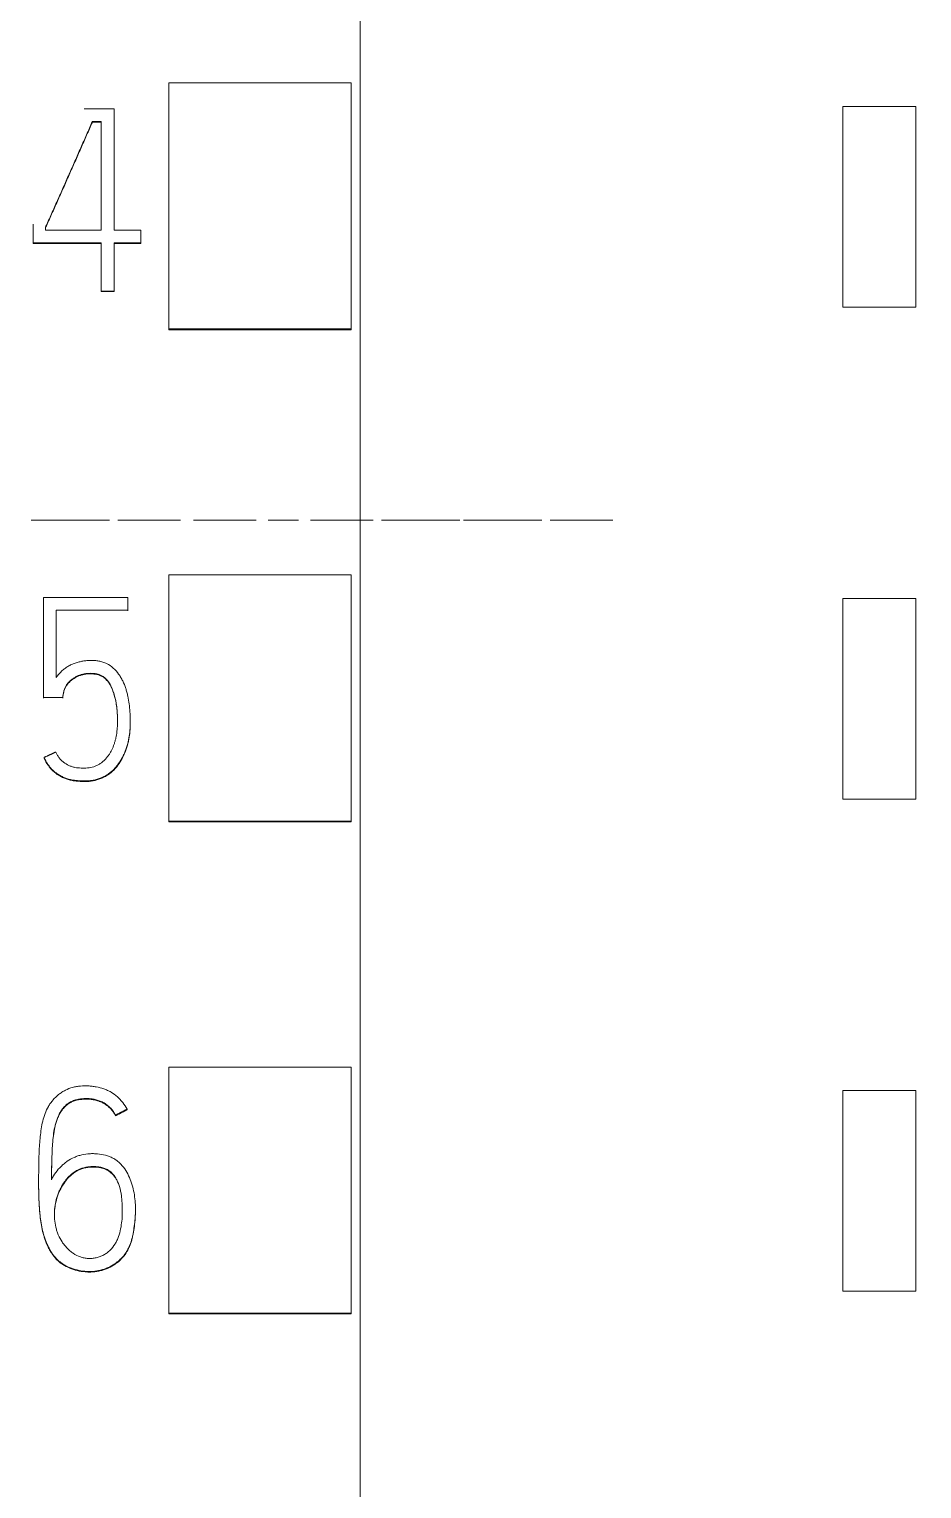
# Model space of a CAD drawing. Header units: millimetres. Extents: x 42151 to 59780, y 37376 to 44547.
# Drawn here: x 48031.39 to 48041.19, y 43211.28 to 43227.3 of the extents above; entities that cross this region are included whole.
import ezdxf

# ---------------------------------------------------------------- set-up
doc = ezdxf.new("R2010")
doc.units = ezdxf.units.MM
doc.set_wipeout_variables(frame=1)
doc.layers.add('000-PI-Oprema', color=30, linetype='Continuous', lineweight=5)
doc.layers.add('SI-ORMAR-Oprema', color=30, linetype='Continuous', lineweight=5)

# ---------------------------------------------------------------- blocks, each defined once
blk = doc.blocks.new('6ES7522-1BL01-0AB0')
blk.add_wipeout([(-17.4, 69.029), (17.4, 69.029), (17.4, -77.971), (-17.4, -77.971)]).dxf.layer = 'SI-ORMAR-Oprema'
at = {"layer": 'SI-ORMAR-Oprema', "linetype": 'Continuous'}
for p, q in [((-13, 54.429), (-13, -54.387)), ((-15.1, -25.21), (-15.1, -22.509)), ((-13.1, -22.509), (-15.1, -22.509)), ((-13.1, -25.21), (-13.1, -22.509)), ((-16.032, -22.797), (-15.702, -22.797)), ((-15.702, -22.797), (-15.702, -24.127)), ((-7.7, -24.971), (-7.7, -22.771)), ((-7.7, -22.771), (-6.9, -22.771)), ((-6.9, -22.771), (-6.9, -24.971)), ((-15.94, -22.935), (-15.94, -22.941)), ((-15.843, -22.935), (-15.94, -22.935)), ((-15.94, -22.941), (-15.843, -22.941)), ((-15.843, -24.127), (-15.843, -22.935)), ((-16.592, -24.266), (-16.592, -24.061)), ((-16.454, -24.091), (-16.454, -24.127)), ((-16.454, -24.127), (-15.843, -24.127)), ((-15.702, -24.127), (-15.408, -24.127)), ((-15.408, -24.127), (-15.408, -24.266)), ((-16.592, -24.266), (-16.592, -24.272)), ((-15.843, -24.266), (-16.592, -24.266)), ((-16.592, -24.272), (-15.843, -24.272)), ((-15.843, -24.796), (-15.843, -24.266)), ((-15.702, -24.266), (-15.702, -24.796)), ((-15.408, -24.266), (-15.702, -24.266)), ((-15.702, -24.272), (-15.408, -24.272)), ((-15.408, -24.266), (-15.408, -24.272)), ((-15.843, -24.796), (-15.843, -24.802)), ((-15.702, -24.796), (-15.843, -24.796)), ((-15.843, -24.802), (-15.702, -24.802)), ((-15.702, -24.796), (-15.702, -24.802)), ((-6.9, -24.971), (-7.7, -24.971)), ((-15.1, -25.222), (-15.1, -25.21)), ((-13.1, -25.21), (-15.1, -25.21)), ((-13.1, -25.222), (-15.1, -25.222)), ((-13.1, -25.222), (-13.1, -25.21)), ((-15.1, -30.612), (-15.1, -27.911)), ((-13.1, -27.911), (-15.1, -27.911)), ((-13.1, -30.612), (-13.1, -27.911)), ((-16.476, -28.159), (-16.476, -29.257)), ((-15.552, -28.159), (-16.476, -28.159)), ((-15.552, -28.297), (-15.552, -28.159)), ((-7.7, -30.371), (-7.7, -28.171)), ((-7.7, -28.171), (-6.9, -28.171)), ((-6.9, -28.171), (-6.9, -30.371)), ((-16.337, -29.035), (-16.337, -28.297)), ((-16.337, -28.297), (-15.552, -28.297)), ((-15.552, -28.297), (-15.552, -28.304)), ((-16.476, -29.257), (-16.476, -29.263)), ((-16.476, -29.257), (-16.265, -29.257)), ((-16.265, -29.257), (-16.265, -29.263)), ((-15.524, -29.522), (-15.524, -29.516)), ((-16.47, -29.914), (-16.47, -29.921)), ((-6.9, -30.371), (-7.7, -30.371)), ((-15.1, -30.622), (-15.1, -30.612)), ((-13.1, -30.612), (-15.1, -30.612)), ((-13.1, -30.622), (-15.1, -30.622)), ((-13.1, -30.622), (-13.1, -30.612)), ((-15.1, -36.014), (-15.1, -33.312)), ((-13.1, -33.312), (-15.1, -33.312)), ((-13.1, -36.014), (-13.1, -33.312)), ((-7.7, -33.571), (-6.9, -33.571)), ((-7.7, -35.771), (-7.7, -33.571)), ((-6.9, -33.571), (-6.9, -35.771)), ((-15.559, -33.774), (-15.559, -33.781)), ((-15.687, -33.841), (-15.687, -33.847)), ((-16.53, -34.581), (-16.53, -34.587)), ((-15.467, -34.881), (-15.467, -34.875)), ((-6.9, -35.771), (-7.7, -35.771)), ((-15.1, -36.022), (-15.1, -36.014)), ((-13.1, -36.014), (-15.1, -36.014)), ((-13.1, -36.022), (-15.1, -36.022)), ((-13.1, -36.022), (-13.1, -36.014))]:
    blk.add_line(p, q, dxfattribs=at)
for points, knots in [([(-15.94, -22.935), (-15.951, -22.959), (-15.961, -22.984), (-15.983, -23.032), (-15.993, -23.056), (-16.025, -23.128), (-16.046, -23.176), (-16.089, -23.273), (-16.11, -23.321), (-16.153, -23.418), (-16.174, -23.466), (-16.217, -23.562), (-16.238, -23.61), (-16.281, -23.706), (-16.303, -23.755), (-16.345, -23.851), (-16.367, -23.899), (-16.399, -23.971), (-16.41, -23.995), (-16.426, -24.031), (-16.432, -24.043), (-16.442, -24.067), (-16.448, -24.079), (-16.454, -24.091)], [0, 0, 0, 0, 0.0625, 0.0625, 0.125, 0.125, 0.25, 0.25, 0.375, 0.375, 0.5, 0.5, 0.625, 0.625, 0.75, 0.75, 0.875, 0.875, 0.9375, 0.9375, 0.96875, 0.96875, 1, 1, 1, 1]), ([(-16.454, -24.098), (-16.448, -24.086), (-16.442, -24.074), (-16.432, -24.05), (-16.426, -24.038), (-16.41, -24.001), (-16.399, -23.977), (-16.367, -23.905), (-16.345, -23.857), (-16.303, -23.761), (-16.281, -23.713), (-16.238, -23.616), (-16.217, -23.568), (-16.174, -23.472), (-16.153, -23.424), (-16.11, -23.327), (-16.089, -23.279), (-16.046, -23.183), (-16.025, -23.134), (-15.993, -23.062), (-15.983, -23.038), (-15.961, -22.99), (-15.951, -22.966), (-15.94, -22.941)], [0, 0, 0, 0, 0.03125, 0.03125, 0.0625, 0.0625, 0.125, 0.125, 0.25, 0.25, 0.375, 0.375, 0.5, 0.5, 0.625, 0.625, 0.75, 0.75, 0.875, 0.875, 0.9375, 0.9375, 1, 1, 1, 1]), ([(-16.374, -27.311), (-16.25, -27.311), (-16.125, -27.311), (-16.001, -27.311), (-15.96, -27.311), (-15.919, -27.311), (-15.878, -27.311), (-15.837, -27.311), (-15.795, -27.311), (-15.753, -27.311), (-15.873, -27.311), (-15.993, -27.311), (-16.112, -27.311), (-16.161, -27.311), (-16.209, -27.311), (-16.258, -27.311), (-16.377, -27.311), (-16.495, -27.311), (-16.614, -27.311), (-16.575, -27.311), (-16.536, -27.311), (-16.497, -27.311), (-16.456, -27.311), (-16.415, -27.311), (-16.374, -27.311)], [0, 0, 0, 0, 0.102754, 0.102754, 0.102754, 0.205071, 0.205071, 0.205071, 0.239517, 0.239517, 0.239517, 0.532428, 0.532428, 0.532428, 0.572713, 0.572713, 0.572713, 0.865353, 0.865353, 0.865353, 0.897683, 0.897683, 0.897683, 1, 1, 1, 1]), ([(-16.125, -27.311), (-16.095, -27.311), (-16.066, -27.311), (-16.036, -27.311), (-16.137, -27.311), (-16.238, -27.311), (-16.339, -27.311), (-16.309, -27.311), (-16.278, -27.311), (-16.223, -27.311), (-16.203, -27.311), (-16.186, -27.311), (-16.168, -27.311), (-16.147, -27.311), (-16.125, -27.311)], [0, 0, 0, 0, 0.214674, 0.214674, 0.214674, 0.449143, 0.449143, 0.449143, 0.663766, 0.663766, 0.840009, 0.840009, 0.840009, 1, 1, 1, 1]), ([(-15.058, -27.311), (-15.116, -27.311), (-15.202, -27.311), (-15.547, -27.311), (-15.662, -27.311), (-15.662, -27.311), (-15.634, -27.311), (-15.521, -27.311), (-15.434, -27.311), (-15.189, -27.311), (-15.096, -27.311), (-14.995, -27.311), (-14.974, -27.311), (-14.974, -27.311), (-15.002, -27.311), (-15.058, -27.311)], [0, 0, 0, 0, 0.124815, 0.124815, 0.371879, 0.371879, 0.499452, 0.499452, 0.627025, 0.627025, 0.768837, 0.768837, 0.877113, 0.877113, 1, 1, 1, 1]), ([(-15.505, -27.311), (-15.468, -27.311), (-15.406, -27.311), (-15.237, -27.311), (-15.178, -27.311), (-15.108, -27.311), (-15.091, -27.311), (-15.091, -27.311), (-15.104, -27.311), (-15.168, -27.311), (-15.23, -27.311), (-15.398, -27.311), (-15.458, -27.311), (-15.528, -27.311), (-15.545, -27.311), (-15.545, -27.311), (-15.532, -27.311), (-15.505, -27.311)], [0, 0, 0, 0, 0.148649, 0.148649, 0.283946, 0.283946, 0.397779, 0.397779, 0.501147, 0.501147, 0.64939, 0.64939, 0.785131, 0.785131, 0.900096, 0.900096, 1, 1, 1, 1]), ([(-14.226, -27.311), (-14.283, -27.311), (-14.369, -27.311), (-14.714, -27.311), (-14.829, -27.311), (-14.829, -27.311), (-14.801, -27.311), (-14.688, -27.311), (-14.602, -27.311), (-14.356, -27.311), (-14.263, -27.311), (-14.162, -27.311), (-14.141, -27.311), (-14.141, -27.311), (-14.169, -27.311), (-14.226, -27.311)], [0, 0, 0, 0, 0.124815, 0.124815, 0.371879, 0.371879, 0.499452, 0.499452, 0.627025, 0.627025, 0.768837, 0.768837, 0.877113, 0.877113, 1, 1, 1, 1]), ([(-14.672, -27.311), (-14.636, -27.311), (-14.573, -27.311), (-14.404, -27.311), (-14.345, -27.311), (-14.275, -27.311), (-14.258, -27.311), (-14.258, -27.311), (-14.271, -27.311), (-14.335, -27.311), (-14.397, -27.311), (-14.566, -27.311), (-14.625, -27.311), (-14.695, -27.311), (-14.712, -27.311), (-14.712, -27.311), (-14.699, -27.311), (-14.672, -27.311)], [0, 0, 0, 0, 0.148649, 0.148649, 0.283946, 0.283946, 0.397779, 0.397779, 0.501147, 0.501147, 0.64939, 0.64939, 0.785131, 0.785131, 0.900096, 0.900096, 1, 1, 1, 1]), ([(-14.01, -27.311), (-14.01, -27.311), (-14.01, -27.311), (-14.01, -27.311), (-13.899, -27.311), (-13.788, -27.311), (-13.677, -27.311), (-13.677, -27.311), (-13.677, -27.311), (-13.677, -27.311), (-13.788, -27.311), (-13.899, -27.311), (-14.01, -27.311)], [0, 0, 0, 0, 0.104454, 0.104454, 0.104454, 0.5, 0.5, 0.5, 0.604454, 0.604454, 0.604454, 1, 1, 1, 1]), ([(-12.943, -27.311), (-13, -27.311), (-13.086, -27.311), (-13.432, -27.311), (-13.547, -27.311), (-13.547, -27.311), (-13.518, -27.311), (-13.406, -27.311), (-13.319, -27.311), (-13.074, -27.311), (-12.981, -27.311), (-12.88, -27.311), (-12.859, -27.311), (-12.859, -27.311), (-12.887, -27.311), (-12.943, -27.311)], [0, 0, 0, 0, 0.124815, 0.124815, 0.371879, 0.371879, 0.499452, 0.499452, 0.627025, 0.627025, 0.768837, 0.768837, 0.877113, 0.877113, 1, 1, 1, 1]), ([(-13.39, -27.311), (-13.353, -27.311), (-13.291, -27.311), (-13.122, -27.311), (-13.063, -27.311), (-12.992, -27.311), (-12.976, -27.311), (-12.976, -27.311), (-12.989, -27.311), (-13.053, -27.311), (-13.115, -27.311), (-13.283, -27.311), (-13.343, -27.311), (-13.413, -27.311), (-13.429, -27.311), (-13.429, -27.311), (-13.416, -27.311), (-13.39, -27.311)], [0, 0, 0, 0, 0.148649, 0.148649, 0.283946, 0.283946, 0.397779, 0.397779, 0.501147, 0.501147, 0.64939, 0.64939, 0.785131, 0.785131, 0.900096, 0.900096, 1, 1, 1, 1]), ([(-12.526, -27.311), (-12.401, -27.311), (-12.277, -27.311), (-12.153, -27.311), (-12.112, -27.311), (-12.071, -27.311), (-12.03, -27.311), (-11.988, -27.311), (-11.947, -27.311), (-11.905, -27.311), (-12.025, -27.311), (-12.144, -27.311), (-12.264, -27.311), (-12.312, -27.311), (-12.361, -27.311), (-12.41, -27.311), (-12.528, -27.311), (-12.647, -27.311), (-12.766, -27.311), (-12.727, -27.311), (-12.687, -27.311), (-12.648, -27.311), (-12.607, -27.311), (-12.566, -27.311), (-12.526, -27.311)], [0, 0, 0, 0, 0.102754, 0.102754, 0.102754, 0.205071, 0.205071, 0.205071, 0.239517, 0.239517, 0.239517, 0.532428, 0.532428, 0.532428, 0.572713, 0.572713, 0.572713, 0.865353, 0.865353, 0.865353, 0.897683, 0.897683, 0.897683, 1, 1, 1, 1]), ([(-12.277, -27.311), (-12.247, -27.311), (-12.217, -27.311), (-12.188, -27.311), (-12.289, -27.311), (-12.39, -27.311), (-12.491, -27.311), (-12.461, -27.311), (-12.43, -27.311), (-12.375, -27.311), (-12.355, -27.311), (-12.338, -27.311), (-12.319, -27.311), (-12.299, -27.311), (-12.277, -27.311)], [0, 0, 0, 0, 0.214674, 0.214674, 0.214674, 0.449143, 0.449143, 0.449143, 0.663766, 0.663766, 0.840009, 0.840009, 0.840009, 1, 1, 1, 1]), ([(-11.625, -27.311), (-11.501, -27.311), (-11.377, -27.311), (-11.252, -27.311), (-11.211, -27.311), (-11.171, -27.311), (-11.13, -27.311), (-11.088, -27.311), (-11.046, -27.311), (-11.005, -27.311), (-11.124, -27.311), (-11.244, -27.311), (-11.363, -27.311), (-11.412, -27.311), (-11.461, -27.311), (-11.509, -27.311), (-11.628, -27.311), (-11.747, -27.311), (-11.865, -27.311), (-11.826, -27.311), (-11.787, -27.311), (-11.748, -27.311), (-11.707, -27.311), (-11.666, -27.311), (-11.625, -27.311)], [0, 0, 0, 0, 0.102754, 0.102754, 0.102754, 0.205071, 0.205071, 0.205071, 0.239517, 0.239517, 0.239517, 0.532428, 0.532428, 0.532428, 0.572713, 0.572713, 0.572713, 0.865353, 0.865353, 0.865353, 0.897683, 0.897683, 0.897683, 1, 1, 1, 1]), ([(-11.376, -27.311), (-11.346, -27.311), (-11.317, -27.311), (-11.287, -27.311), (-11.388, -27.311), (-11.489, -27.311), (-11.59, -27.311), (-11.56, -27.311), (-11.53, -27.311), (-11.474, -27.311), (-11.454, -27.311), (-11.437, -27.311), (-11.419, -27.311), (-11.398, -27.311), (-11.376, -27.311)], [0, 0, 0, 0, 0.214674, 0.214674, 0.214674, 0.449143, 0.449143, 0.449143, 0.663766, 0.663766, 0.840009, 0.840009, 0.840009, 1, 1, 1, 1]), ([(-10.31, -27.311), (-10.367, -27.311), (-10.453, -27.311), (-10.798, -27.311), (-10.913, -27.311), (-10.913, -27.311), (-10.885, -27.311), (-10.772, -27.311), (-10.685, -27.311), (-10.44, -27.311), (-10.347, -27.311), (-10.246, -27.311), (-10.225, -27.311), (-10.225, -27.311), (-10.253, -27.311), (-10.31, -27.311)], [0, 0, 0, 0, 0.124815, 0.124815, 0.371879, 0.371879, 0.499452, 0.499452, 0.627025, 0.627025, 0.768837, 0.768837, 0.877113, 0.877113, 1, 1, 1, 1]), ([(-10.756, -27.311), (-10.72, -27.311), (-10.657, -27.311), (-10.488, -27.311), (-10.429, -27.311), (-10.359, -27.311), (-10.342, -27.311), (-10.342, -27.311), (-10.355, -27.311), (-10.419, -27.311), (-10.481, -27.311), (-10.65, -27.311), (-10.709, -27.311), (-10.779, -27.311), (-10.796, -27.311), (-10.796, -27.311), (-10.783, -27.311), (-10.756, -27.311)], [0, 0, 0, 0, 0.148649, 0.148649, 0.283946, 0.283946, 0.397779, 0.397779, 0.501147, 0.501147, 0.64939, 0.64939, 0.785131, 0.785131, 0.900096, 0.900096, 1, 1, 1, 1]), ([(-16.47, -29.914), (-16.458, -29.941), (-16.444, -29.966), (-16.42, -30.002), (-16.412, -30.014), (-16.393, -30.036), (-16.382, -30.047), (-16.361, -30.067), (-16.35, -30.076), (-16.327, -30.093), (-16.315, -30.101), (-16.29, -30.116), (-16.277, -30.123), (-16.25, -30.135), (-16.237, -30.14), (-16.209, -30.15), (-16.195, -30.154), (-16.167, -30.161), (-16.152, -30.163), (-16.123, -30.167), (-16.109, -30.169), (-16.087, -30.17), (-16.08, -30.17), (-16.065, -30.171), (-16.058, -30.171), (-16.036, -30.172), (-16.021, -30.172), (-15.992, -30.172), (-15.977, -30.171), (-15.948, -30.167), (-15.934, -30.165), (-15.905, -30.159), (-15.89, -30.155), (-15.849, -30.141), (-15.822, -30.129), (-15.783, -30.107), (-15.771, -30.1), (-15.747, -30.082), (-15.736, -30.073), (-15.714, -30.054), (-15.703, -30.044), (-15.683, -30.022), (-15.673, -30.011), (-15.647, -29.976), (-15.631, -29.951), (-15.61, -29.913), (-15.603, -29.9), (-15.591, -29.873), (-15.585, -29.86), (-15.569, -29.819), (-15.56, -29.791), (-15.545, -29.734), (-15.539, -29.706), (-15.533, -29.663), (-15.531, -29.648), (-15.528, -29.619), (-15.527, -29.604), (-15.524, -29.56), (-15.524, -29.531), (-15.525, -29.473), (-15.527, -29.414), (-15.532, -29.356), (-15.54, -29.299), (-15.545, -29.27), (-15.554, -29.227), (-15.558, -29.212), (-15.565, -29.184), (-15.57, -29.17), (-15.583, -29.128), (-15.594, -29.101), (-15.614, -29.061), (-15.621, -29.048), (-15.635, -29.022), (-15.643, -29.01), (-15.669, -28.975), (-15.688, -28.953), (-15.733, -28.913), (-15.757, -28.897), (-15.797, -28.877), (-15.811, -28.872), (-15.839, -28.863), (-15.853, -28.859), (-15.882, -28.854), (-15.897, -28.852), (-15.926, -28.85), (-15.941, -28.849), (-15.971, -28.85), (-15.985, -28.85), (-16.014, -28.853), (-16.029, -28.854), (-16.058, -28.859), (-16.072, -28.862), (-16.101, -28.869), (-16.115, -28.873), (-16.143, -28.883), (-16.157, -28.888), (-16.183, -28.901), (-16.196, -28.908), (-16.221, -28.923), (-16.234, -28.931), (-16.257, -28.949), (-16.268, -28.959), (-16.29, -28.979), (-16.3, -28.989), (-16.319, -29.011), (-16.329, -29.023), (-16.337, -29.035)], [0, 0, 0, 0, 0.03125, 0.03125, 0.046875, 0.046875, 0.0625, 0.0625, 0.078125, 0.078125, 0.09375, 0.09375, 0.109375, 0.109375, 0.125, 0.125, 0.140625, 0.140625, 0.15625, 0.15625, 0.171875, 0.171875, 0.179688, 0.179688, 0.1875, 0.1875, 0.203125, 0.203125, 0.21875, 0.21875, 0.234375, 0.234375, 0.25, 0.25, 0.28125, 0.28125, 0.296875, 0.296875, 0.3125, 0.3125, 0.328125, 0.328125, 0.34375, 0.34375, 0.375, 0.375, 0.390625, 0.390625, 0.40625, 0.40625, 0.4375, 0.4375, 0.46875, 0.46875, 0.484375, 0.484375, 0.5, 0.5, 0.53125, 0.53125, 0.5625, 0.59375, 0.59375, 0.625, 0.625, 0.640625, 0.640625, 0.65625, 0.65625, 0.6875, 0.6875, 0.703125, 0.703125, 0.71875, 0.71875, 0.75, 0.75, 0.78125, 0.78125, 0.796875, 0.796875, 0.8125, 0.8125, 0.828125, 0.828125, 0.84375, 0.84375, 0.859375, 0.859375, 0.875, 0.875, 0.890625, 0.890625, 0.90625, 0.90625, 0.921875, 0.921875, 0.9375, 0.9375, 0.953125, 0.953125, 0.96875, 0.96875, 0.984375, 0.984375, 1, 1, 1, 1]), ([(-16.265, -29.257), (-16.264, -29.234), (-16.261, -29.211), (-16.252, -29.177), (-16.248, -29.166), (-16.239, -29.145), (-16.234, -29.135), (-16.222, -29.115), (-16.215, -29.106), (-16.2, -29.088), (-16.192, -29.08), (-16.175, -29.065), (-16.166, -29.057), (-16.147, -29.044), (-16.137, -29.037), (-16.117, -29.026), (-16.107, -29.021), (-16.086, -29.012), (-16.075, -29.008), (-16.041, -28.998), (-16.019, -28.994), (-15.984, -28.991), (-15.972, -28.991), (-15.949, -28.991), (-15.938, -28.991), (-15.915, -28.993), (-15.903, -28.995), (-15.886, -28.999), (-15.881, -29), (-15.87, -29.003), (-15.864, -29.005), (-15.848, -29.011), (-15.837, -29.016), (-15.818, -29.028), (-15.808, -29.035), (-15.791, -29.051), (-15.783, -29.059), (-15.768, -29.077), (-15.762, -29.087), (-15.743, -29.116), (-15.733, -29.137), (-15.715, -29.179), (-15.707, -29.201), (-15.688, -29.268), (-15.679, -29.312), (-15.67, -29.381), (-15.668, -29.404), (-15.665, -29.45), (-15.664, -29.473), (-15.663, -29.542), (-15.665, -29.587), (-15.674, -29.656), (-15.677, -29.678), (-15.685, -29.712), (-15.688, -29.723), (-15.694, -29.746), (-15.697, -29.757), (-15.708, -29.79), (-15.717, -29.811), (-15.733, -29.842), (-15.738, -29.852), (-15.75, -29.872), (-15.756, -29.882), (-15.777, -29.91), (-15.791, -29.928), (-15.816, -29.952), (-15.825, -29.96), (-15.843, -29.974), (-15.853, -29.981), (-15.872, -29.993), (-15.882, -29.999), (-15.904, -30.008), (-15.914, -30.012), (-15.948, -30.023), (-15.971, -30.027), (-16.005, -30.03), (-16.017, -30.031), (-16.04, -30.031), (-16.052, -30.031), (-16.087, -30.03), (-16.11, -30.028), (-16.143, -30.021), (-16.155, -30.018), (-16.177, -30.011), (-16.188, -30.006), (-16.22, -29.992), (-16.239, -29.98), (-16.267, -29.958), (-16.276, -29.951), (-16.292, -29.934), (-16.308, -29.917), (-16.32, -29.897), (-16.332, -29.877), (-16.338, -29.867), (-16.343, -29.856)], [0, 0, 0, 0, 0.03125, 0.03125, 0.046875, 0.046875, 0.0625, 0.0625, 0.078125, 0.078125, 0.09375, 0.09375, 0.109375, 0.109375, 0.125, 0.125, 0.140625, 0.140625, 0.15625, 0.15625, 0.1875, 0.1875, 0.203125, 0.203125, 0.21875, 0.21875, 0.234375, 0.234375, 0.242187, 0.242187, 0.25, 0.25, 0.265625, 0.265625, 0.28125, 0.28125, 0.296875, 0.296875, 0.3125, 0.3125, 0.34375, 0.34375, 0.375, 0.375, 0.4375, 0.4375, 0.46875, 0.46875, 0.5, 0.5, 0.5625, 0.5625, 0.59375, 0.59375, 0.609375, 0.609375, 0.625, 0.625, 0.65625, 0.65625, 0.671875, 0.671875, 0.6875, 0.6875, 0.71875, 0.71875, 0.734375, 0.734375, 0.75, 0.75, 0.765625, 0.765625, 0.78125, 0.78125, 0.8125, 0.8125, 0.828125, 0.828125, 0.84375, 0.84375, 0.875, 0.875, 0.890625, 0.890625, 0.90625, 0.90625, 0.9375, 0.9375, 0.953125, 0.953125, 0.96875, 0.984375, 0.984375, 1, 1, 1, 1]), ([(-15.664, -29.52), (-15.664, -29.515), (-15.664, -29.509), (-15.664, -29.48), (-15.665, -29.457), (-15.668, -29.411), (-15.67, -29.389), (-15.676, -29.343), (-15.679, -29.32), (-15.688, -29.275), (-15.694, -29.252), (-15.704, -29.219), (-15.708, -29.208), (-15.715, -29.186), (-15.719, -29.175), (-15.733, -29.143), (-15.743, -29.123), (-15.761, -29.093), (-15.768, -29.084), (-15.783, -29.066), (-15.791, -29.057), (-15.808, -29.042), (-15.817, -29.035), (-15.837, -29.023), (-15.847, -29.018), (-15.869, -29.009), (-15.88, -29.006), (-15.903, -29.001), (-15.914, -29), (-15.937, -28.997), (-15.949, -28.997), (-15.972, -28.997), (-15.983, -28.997), (-16.007, -28.999), (-16.018, -29.001), (-16.041, -29.005), (-16.063, -29.01), (-16.085, -29.018), (-16.106, -29.027), (-16.117, -29.032), (-16.147, -29.049), (-16.166, -29.062), (-16.191, -29.086), (-16.199, -29.094), (-16.214, -29.112), (-16.221, -29.121), (-16.234, -29.141), (-16.239, -29.151), (-16.248, -29.172), (-16.252, -29.183), (-16.258, -29.206), (-16.26, -29.217), (-16.263, -29.24), (-16.264, -29.252), (-16.265, -29.263)], [0, 0, 0, 0, 0.015899, 0.015899, 0.077406, 0.077406, 0.138912, 0.138912, 0.200418, 0.200418, 0.261925, 0.261925, 0.292678, 0.292678, 0.323431, 0.323431, 0.384937, 0.384937, 0.41569, 0.41569, 0.446443, 0.446443, 0.477197, 0.477197, 0.50795, 0.50795, 0.538703, 0.538703, 0.569456, 0.569456, 0.600209, 0.600209, 0.630962, 0.630962, 0.661715, 0.661715, 0.692469, 0.723222, 0.723222, 0.753975, 0.753975, 0.815481, 0.815481, 0.846234, 0.846234, 0.876987, 0.876987, 0.907741, 0.907741, 0.938494, 0.938494, 0.969247, 0.969247, 1, 1, 1, 1]), ([(-15.524, -29.522), (-15.524, -29.544), (-15.525, -29.565), (-15.527, -29.616), (-15.529, -29.645), (-15.535, -29.688), (-15.538, -29.702), (-15.543, -29.731), (-15.547, -29.746), (-15.557, -29.788), (-15.566, -29.816), (-15.587, -29.871), (-15.599, -29.898), (-15.626, -29.95), (-15.642, -29.975), (-15.668, -30.01), (-15.677, -30.022), (-15.697, -30.043), (-15.707, -30.054), (-15.74, -30.084), (-15.763, -30.102), (-15.801, -30.124), (-15.814, -30.131), (-15.841, -30.143), (-15.855, -30.149), (-15.896, -30.163), (-15.925, -30.17), (-15.969, -30.176), (-15.983, -30.177), (-16.013, -30.179), (-16.028, -30.179), (-16.057, -30.178), (-16.071, -30.177), (-16.101, -30.175), (-16.115, -30.174), (-16.145, -30.171), (-16.159, -30.168), (-16.188, -30.162), (-16.202, -30.158), (-16.23, -30.149), (-16.244, -30.144), (-16.271, -30.132), (-16.284, -30.125), (-16.31, -30.11), (-16.322, -30.102), (-16.346, -30.085), (-16.358, -30.075), (-16.38, -30.056), (-16.39, -30.045), (-16.409, -30.023), (-16.418, -30.011), (-16.444, -29.974), (-16.458, -29.948), (-16.47, -29.921)], [0, 0, 0, 0, 0.044434, 0.044434, 0.104157, 0.104157, 0.134018, 0.134018, 0.16388, 0.16388, 0.223602, 0.223602, 0.283325, 0.283325, 0.343048, 0.343048, 0.37291, 0.37291, 0.402771, 0.402771, 0.462494, 0.462494, 0.492355, 0.492355, 0.522217, 0.522217, 0.58194, 0.58194, 0.611801, 0.611801, 0.641663, 0.641663, 0.671524, 0.671524, 0.701386, 0.701386, 0.731247, 0.731247, 0.761108, 0.761108, 0.79097, 0.79097, 0.820831, 0.820831, 0.850693, 0.850693, 0.880554, 0.880554, 0.910416, 0.910416, 0.940277, 0.940277, 1, 1, 1, 1]), ([(-15.559, -33.774), (-15.573, -33.749), (-15.589, -33.725), (-15.616, -33.691), (-15.625, -33.68), (-15.645, -33.659), (-15.655, -33.648), (-15.688, -33.619), (-15.711, -33.602), (-15.748, -33.58), (-15.761, -33.574), (-15.788, -33.562), (-15.801, -33.556), (-15.842, -33.542), (-15.87, -33.535), (-15.913, -33.527), (-15.927, -33.525), (-15.956, -33.522), (-15.97, -33.52), (-16.013, -33.518), (-16.042, -33.518), (-16.085, -33.522), (-16.1, -33.524), (-16.128, -33.529), (-16.142, -33.532), (-16.185, -33.543), (-16.211, -33.553), (-16.25, -33.573), (-16.263, -33.58), (-16.287, -33.596), (-16.299, -33.605), (-16.333, -33.632), (-16.354, -33.652), (-16.382, -33.685), (-16.391, -33.697), (-16.408, -33.72), (-16.415, -33.732), (-16.437, -33.77), (-16.449, -33.796), (-16.47, -33.851), (-16.478, -33.878), (-16.492, -33.934), (-16.497, -33.962), (-16.506, -34.019), (-16.51, -34.047), (-16.519, -34.133), (-16.523, -34.19), (-16.527, -34.305), (-16.528, -34.363), (-16.531, -34.535), (-16.532, -34.651), (-16.526, -34.794), (-16.524, -34.823), (-16.521, -34.88), (-16.518, -34.908), (-16.509, -34.994), (-16.5, -35.051), (-16.483, -35.121), (-16.48, -35.135), (-16.472, -35.163), (-16.467, -35.177), (-16.453, -35.218), (-16.443, -35.245), (-16.425, -35.284), (-16.418, -35.297), (-16.404, -35.323), (-16.397, -35.335), (-16.373, -35.372), (-16.355, -35.395), (-16.325, -35.426), (-16.314, -35.436), (-16.292, -35.454), (-16.28, -35.463), (-16.244, -35.487), (-16.218, -35.501), (-16.178, -35.518), (-16.164, -35.523), (-16.136, -35.532), (-16.122, -35.536), (-16.08, -35.546), (-16.052, -35.551), (-16.008, -35.555), (-15.994, -35.556), (-15.965, -35.556), (-15.95, -35.556), (-15.907, -35.553), (-15.879, -35.548), (-15.836, -35.538), (-15.823, -35.534), (-15.795, -35.524), (-15.781, -35.519), (-15.742, -35.501), (-15.716, -35.487), (-15.681, -35.462), (-15.669, -35.454), (-15.646, -35.435), (-15.636, -35.425), (-15.605, -35.394), (-15.587, -35.372), (-15.563, -35.335), (-15.556, -35.323), (-15.543, -35.297), (-15.537, -35.284), (-15.52, -35.243), (-15.511, -35.216), (-15.5, -35.174), (-15.497, -35.16), (-15.491, -35.131), (-15.489, -35.117), (-15.482, -35.074), (-15.478, -35.045), (-15.469, -34.959), (-15.466, -34.902), (-15.468, -34.815), (-15.47, -34.787), (-15.477, -34.729), (-15.481, -34.7), (-15.494, -34.643), (-15.501, -34.615), (-15.519, -34.559), (-15.53, -34.532), (-15.555, -34.479), (-15.569, -34.453), (-15.602, -34.406), (-15.621, -34.383), (-15.653, -34.353), (-15.665, -34.344), (-15.688, -34.327), (-15.701, -34.319), (-15.727, -34.306), (-15.74, -34.299), (-15.768, -34.289), (-15.782, -34.284), (-15.824, -34.273), (-15.853, -34.268), (-15.897, -34.264), (-15.912, -34.263), (-15.941, -34.262), (-15.956, -34.263), (-15.999, -34.265), (-16.028, -34.269), (-16.071, -34.279), (-16.086, -34.283), (-16.113, -34.292), (-16.127, -34.298), (-16.166, -34.316), (-16.192, -34.33), (-16.228, -34.355), (-16.24, -34.364), (-16.263, -34.382), (-16.273, -34.392), (-16.305, -34.422), (-16.324, -34.444), (-16.359, -34.492), (-16.375, -34.517), (-16.388, -34.543)], [0, 0, 0, 0, 0.015625, 0.015625, 0.023438, 0.023438, 0.03125, 0.03125, 0.046875, 0.046875, 0.054688, 0.054688, 0.0625, 0.0625, 0.078125, 0.078125, 0.085938, 0.085938, 0.09375, 0.09375, 0.109375, 0.109375, 0.117188, 0.117188, 0.125, 0.125, 0.140625, 0.140625, 0.148438, 0.148438, 0.15625, 0.15625, 0.171875, 0.171875, 0.179688, 0.179688, 0.1875, 0.1875, 0.203125, 0.203125, 0.21875, 0.21875, 0.234375, 0.234375, 0.25, 0.25, 0.28125, 0.28125, 0.3125, 0.3125, 0.375, 0.375, 0.390625, 0.390625, 0.40625, 0.40625, 0.4375, 0.4375, 0.445313, 0.445313, 0.453125, 0.453125, 0.46875, 0.46875, 0.476563, 0.476563, 0.484375, 0.484375, 0.5, 0.5, 0.507813, 0.507813, 0.515625, 0.515625, 0.53125, 0.53125, 0.539063, 0.539063, 0.546875, 0.546875, 0.5625, 0.5625, 0.570313, 0.570313, 0.578125, 0.578125, 0.59375, 0.59375, 0.601563, 0.601563, 0.609375, 0.609375, 0.625, 0.625, 0.632813, 0.632813, 0.640625, 0.640625, 0.65625, 0.65625, 0.664063, 0.664063, 0.671875, 0.671875, 0.6875, 0.6875, 0.695313, 0.695313, 0.703125, 0.703125, 0.71875, 0.71875, 0.75, 0.75, 0.765625, 0.765625, 0.78125, 0.78125, 0.796875, 0.796875, 0.8125, 0.8125, 0.828125, 0.828125, 0.84375, 0.84375, 0.851563, 0.851563, 0.859375, 0.859375, 0.867188, 0.867188, 0.875, 0.875, 0.890625, 0.890625, 0.898438, 0.898438, 0.90625, 0.90625, 0.921875, 0.921875, 0.929688, 0.929688, 0.9375, 0.9375, 0.953125, 0.953125, 0.960938, 0.960938, 0.96875, 0.96875, 0.984375, 0.984375, 1, 1, 1, 1]), ([(-16.388, -34.543), (-16.388, -34.482), (-16.388, -34.421), (-16.386, -34.329), (-16.385, -34.299), (-16.382, -34.238), (-16.381, -34.207), (-16.377, -34.147), (-16.375, -34.116), (-16.368, -34.056), (-16.364, -34.025), (-16.355, -33.98), (-16.351, -33.965), (-16.344, -33.935), (-16.34, -33.92), (-16.325, -33.876), (-16.314, -33.847), (-16.296, -33.813), (-16.292, -33.807), (-16.284, -33.793), (-16.279, -33.787), (-16.266, -33.768), (-16.256, -33.756), (-16.24, -33.739), (-16.234, -33.734), (-16.223, -33.723), (-16.216, -33.719), (-16.198, -33.705), (-16.184, -33.697), (-16.163, -33.687), (-16.156, -33.684), (-16.142, -33.678), (-16.134, -33.676), (-16.112, -33.669), (-16.097, -33.666), (-16.066, -33.661), (-16.051, -33.66), (-16.02, -33.658), (-16.004, -33.658), (-15.973, -33.659), (-15.958, -33.66), (-15.927, -33.664), (-15.905, -33.669), (-15.883, -33.675), (-15.868, -33.68), (-15.861, -33.683), (-15.839, -33.692), (-15.825, -33.699), (-15.798, -33.714), (-15.785, -33.723), (-15.767, -33.737), (-15.761, -33.743), (-15.75, -33.753), (-15.744, -33.759), (-15.728, -33.776), (-15.719, -33.788), (-15.701, -33.813), (-15.693, -33.827), (-15.687, -33.841)], [0, 0, 0, 0, 0.125, 0.125, 0.1875, 0.1875, 0.25, 0.25, 0.3125, 0.3125, 0.375, 0.375, 0.40625, 0.40625, 0.4375, 0.4375, 0.5, 0.5, 0.515625, 0.515625, 0.53125, 0.53125, 0.5625, 0.5625, 0.578125, 0.578125, 0.59375, 0.59375, 0.625, 0.625, 0.640625, 0.640625, 0.65625, 0.65625, 0.6875, 0.6875, 0.71875, 0.71875, 0.75, 0.75, 0.78125, 0.78125, 0.8125, 0.828125, 0.828125, 0.84375, 0.84375, 0.875, 0.875, 0.90625, 0.90625, 0.921875, 0.921875, 0.9375, 0.9375, 0.96875, 0.96875, 1, 1, 1, 1]), ([(-15.687, -33.847), (-15.7, -33.819), (-15.718, -33.794), (-15.744, -33.766), (-15.749, -33.76), (-15.76, -33.75), (-15.766, -33.744), (-15.784, -33.73), (-15.81, -33.713), (-15.837, -33.699), (-15.866, -33.687), (-15.881, -33.682), (-15.911, -33.674), (-15.926, -33.671), (-15.956, -33.666), (-15.972, -33.665), (-16.018, -33.663), (-16.049, -33.665), (-16.095, -33.672), (-16.11, -33.675), (-16.14, -33.684), (-16.154, -33.689), (-16.175, -33.699), (-16.182, -33.702), (-16.196, -33.71), (-16.202, -33.714), (-16.221, -33.728), (-16.239, -33.743), (-16.254, -33.76), (-16.264, -33.772), (-16.269, -33.779), (-16.283, -33.797), (-16.291, -33.81), (-16.306, -33.837), (-16.312, -33.851), (-16.324, -33.88), (-16.329, -33.895), (-16.344, -33.939), (-16.351, -33.968), (-16.363, -34.028), (-16.368, -34.059), (-16.375, -34.119), (-16.377, -34.15), (-16.381, -34.211), (-16.382, -34.242), (-16.385, -34.303), (-16.385, -34.334), (-16.388, -34.426), (-16.388, -34.488), (-16.388, -34.549)], [0, 0, 0, 0, 0.0625, 0.0625, 0.078125, 0.078125, 0.09375, 0.09375, 0.125, 0.15625, 0.15625, 0.1875, 0.1875, 0.21875, 0.21875, 0.25, 0.25, 0.3125, 0.3125, 0.34375, 0.34375, 0.375, 0.375, 0.390625, 0.390625, 0.40625, 0.40625, 0.4375, 0.453125, 0.453125, 0.46875, 0.46875, 0.5, 0.5, 0.53125, 0.53125, 0.5625, 0.5625, 0.625, 0.625, 0.6875, 0.6875, 0.75, 0.75, 0.8125, 0.8125, 0.875, 0.875, 1, 1, 1, 1]), ([(-16.115, -34.449), (-16.09, -34.434), (-16.062, -34.424), (-16.02, -34.413), (-16.005, -34.41), (-15.976, -34.406), (-15.946, -34.404), (-15.917, -34.404), (-15.888, -34.406), (-15.873, -34.407), (-15.844, -34.412), (-15.829, -34.416), (-15.801, -34.425), (-15.788, -34.431), (-15.762, -34.445), (-15.75, -34.454), (-15.728, -34.473), (-15.718, -34.484), (-15.699, -34.507), (-15.691, -34.519), (-15.676, -34.544), (-15.669, -34.557), (-15.651, -34.598), (-15.642, -34.625), (-15.631, -34.668), (-15.628, -34.682), (-15.623, -34.711), (-15.621, -34.726), (-15.616, -34.769), (-15.614, -34.798), (-15.612, -34.857), (-15.611, -34.886), (-15.613, -34.973), (-15.618, -35.031), (-15.636, -35.117), (-15.643, -35.146), (-15.658, -35.187), (-15.664, -35.201), (-15.676, -35.228), (-15.683, -35.241), (-15.706, -35.278), (-15.725, -35.301), (-15.751, -35.327), (-15.756, -35.332), (-15.768, -35.341), (-15.773, -35.346), (-15.791, -35.359), (-15.803, -35.367), (-15.829, -35.381), (-15.842, -35.387), (-15.87, -35.398), (-15.898, -35.406), (-15.927, -35.411), (-15.956, -35.413), (-15.971, -35.414), (-16.001, -35.412), (-16.015, -35.41), (-16.044, -35.405), (-16.058, -35.401), (-16.1, -35.387), (-16.126, -35.373), (-16.163, -35.348), (-16.175, -35.339), (-16.197, -35.32), (-16.218, -35.3), (-16.238, -35.278), (-16.256, -35.255), (-16.265, -35.243), (-16.289, -35.206), (-16.303, -35.181), (-16.32, -35.14), (-16.325, -35.126), (-16.334, -35.098), (-16.338, -35.084), (-16.348, -35.041), (-16.352, -35.012), (-16.356, -34.969), (-16.356, -34.954), (-16.357, -34.925), (-16.357, -34.91), (-16.354, -34.866), (-16.351, -34.837), (-16.34, -34.78), (-16.333, -34.752), (-16.318, -34.71), (-16.313, -34.696), (-16.302, -34.669), (-16.295, -34.656), (-16.275, -34.617), (-16.26, -34.592), (-16.235, -34.557), (-16.226, -34.545), (-16.206, -34.523), (-16.196, -34.512), (-16.164, -34.482), (-16.141, -34.463), (-16.115, -34.449)], [0, 0, 0, 0, 0.03125, 0.03125, 0.046875, 0.046875, 0.0625, 0.078125, 0.078125, 0.09375, 0.09375, 0.109375, 0.109375, 0.125, 0.125, 0.140625, 0.140625, 0.15625, 0.15625, 0.171875, 0.171875, 0.1875, 0.1875, 0.21875, 0.21875, 0.234375, 0.234375, 0.25, 0.25, 0.28125, 0.28125, 0.3125, 0.3125, 0.375, 0.375, 0.40625, 0.40625, 0.421875, 0.421875, 0.4375, 0.4375, 0.46875, 0.46875, 0.476563, 0.476563, 0.484375, 0.484375, 0.5, 0.5, 0.515625, 0.515625, 0.53125, 0.546875, 0.546875, 0.5625, 0.5625, 0.578125, 0.578125, 0.59375, 0.59375, 0.625, 0.625, 0.640625, 0.640625, 0.65625, 0.671875, 0.671875, 0.6875, 0.6875, 0.71875, 0.71875, 0.734375, 0.734375, 0.75, 0.75, 0.78125, 0.78125, 0.796875, 0.796875, 0.8125, 0.8125, 0.84375, 0.84375, 0.875, 0.875, 0.890625, 0.890625, 0.90625, 0.90625, 0.9375, 0.9375, 0.953125, 0.953125, 0.96875, 0.96875, 1, 1, 1, 1]), ([(-15.695, -34.52), (-15.699, -34.514), (-15.704, -34.507), (-15.719, -34.489), (-15.729, -34.478), (-15.746, -34.464), (-15.752, -34.459), (-15.764, -34.451), (-15.77, -34.447), (-15.789, -34.437), (-15.803, -34.431), (-15.831, -34.422), (-15.845, -34.418), (-15.874, -34.413), (-15.888, -34.412), (-15.917, -34.41), (-15.932, -34.41), (-15.976, -34.412), (-16.005, -34.416), (-16.048, -34.426), (-16.062, -34.431), (-16.082, -34.439), (-16.089, -34.442), (-16.102, -34.448), (-16.109, -34.451), (-16.115, -34.455)], [0, 0, 0, 0, 0.053658, 0.053658, 0.148292, 0.148292, 0.195609, 0.195609, 0.242926, 0.242926, 0.33756, 0.33756, 0.432195, 0.432195, 0.526829, 0.526829, 0.621463, 0.621463, 0.810732, 0.810732, 0.905366, 0.905366, 0.952683, 0.952683, 1, 1, 1, 1]), ([(-15.467, -34.88), (-15.467, -34.927), (-15.47, -34.973), (-15.477, -35.048), (-15.481, -35.076), (-15.488, -35.119), (-15.491, -35.134), (-15.496, -35.162), (-15.5, -35.176), (-15.51, -35.219), (-15.519, -35.246), (-15.535, -35.287), (-15.541, -35.3), (-15.554, -35.326), (-15.562, -35.339), (-15.585, -35.376), (-15.603, -35.398), (-15.633, -35.429), (-15.644, -35.439), (-15.666, -35.458), (-15.678, -35.467), (-15.714, -35.492), (-15.739, -35.506), (-15.779, -35.524), (-15.792, -35.53), (-15.82, -35.539), (-15.834, -35.543), (-15.876, -35.554), (-15.904, -35.558), (-15.948, -35.562), (-15.963, -35.562), (-15.992, -35.562), (-16.006, -35.561), (-16.05, -35.557), (-16.078, -35.553), (-16.121, -35.542), (-16.135, -35.538), (-16.162, -35.529), (-16.176, -35.524), (-16.216, -35.508), (-16.241, -35.495), (-16.272, -35.475), (-16.278, -35.471), (-16.289, -35.462), (-16.295, -35.458), (-16.312, -35.444), (-16.323, -35.434), (-16.353, -35.403), (-16.371, -35.38), (-16.395, -35.344), (-16.403, -35.331), (-16.417, -35.306), (-16.424, -35.293), (-16.442, -35.254), (-16.453, -35.227), (-16.471, -35.172), (-16.479, -35.144), (-16.493, -35.088), (-16.499, -35.059), (-16.508, -35.002), (-16.516, -34.945), (-16.52, -34.888), (-16.524, -34.831), (-16.526, -34.802), (-16.53, -34.711), (-16.53, -34.649), (-16.53, -34.587)], [0, 0, 0, 0, 0.061997, 0.061997, 0.100843, 0.100843, 0.120266, 0.120266, 0.139688, 0.139688, 0.178534, 0.178534, 0.197957, 0.197957, 0.217379, 0.217379, 0.256225, 0.256225, 0.275648, 0.275648, 0.295071, 0.295071, 0.333916, 0.333916, 0.353339, 0.353339, 0.372762, 0.372762, 0.411607, 0.411607, 0.43103, 0.43103, 0.450453, 0.450453, 0.489298, 0.489298, 0.508721, 0.508721, 0.528144, 0.528144, 0.566989, 0.566989, 0.5767, 0.5767, 0.586412, 0.586412, 0.605835, 0.605835, 0.64468, 0.64468, 0.664103, 0.664103, 0.683526, 0.683526, 0.722371, 0.722371, 0.761217, 0.761217, 0.800062, 0.800062, 0.838908, 0.877753, 0.877753, 0.916599, 0.916599, 1, 1, 1, 1]), ([(-16.115, -34.455), (-16.141, -34.47), (-16.164, -34.488), (-16.196, -34.518), (-16.206, -34.529), (-16.225, -34.551), (-16.234, -34.563), (-16.26, -34.598), (-16.275, -34.623), (-16.295, -34.662), (-16.302, -34.675), (-16.313, -34.702), (-16.318, -34.716), (-16.333, -34.758), (-16.34, -34.786), (-16.348, -34.829), (-16.35, -34.844), (-16.354, -34.873), (-16.355, -34.887), (-16.356, -34.913), (-16.357, -34.923), (-16.357, -34.934)], [0, 0, 0, 0, 0.157109, 0.157109, 0.235664, 0.235664, 0.314218, 0.314218, 0.471328, 0.471328, 0.549882, 0.549882, 0.628437, 0.628437, 0.785546, 0.785546, 0.864101, 0.864101, 0.942655, 0.942655, 1, 1, 1, 1])]:
    blk.add_open_spline(points, degree=3, knots=knots, dxfattribs=at)
for points, weights in [([(-16.343, -29.856), (-16.406, -29.885), (-16.47, -29.914)], [0.500000107308, 0.499999892692, 0.500000107308]), ([(-15.687, -33.841), (-15.623, -33.808), (-15.559, -33.774)], [0.499999757695, 0.500000242305, 0.499999757695]), ([(-15.559, -33.781), (-15.623, -33.814), (-15.687, -33.847)], [0.500000044612, 0.499999955388, 0.500000044612])]:
    blk.add_rational_spline(points, weights, degree=2, dxfattribs=at)

msp = doc.modelspace()

# ---------------------------------------------------------------- block references
at = {"layer": '000-PI-Oprema', "ltscale": 0.25}
msp.add_blockref('6ES7522-1BL01-0AB0', (48048.027, 43249.218), dxfattribs=at)

doc.saveas('drawing.dxf')
